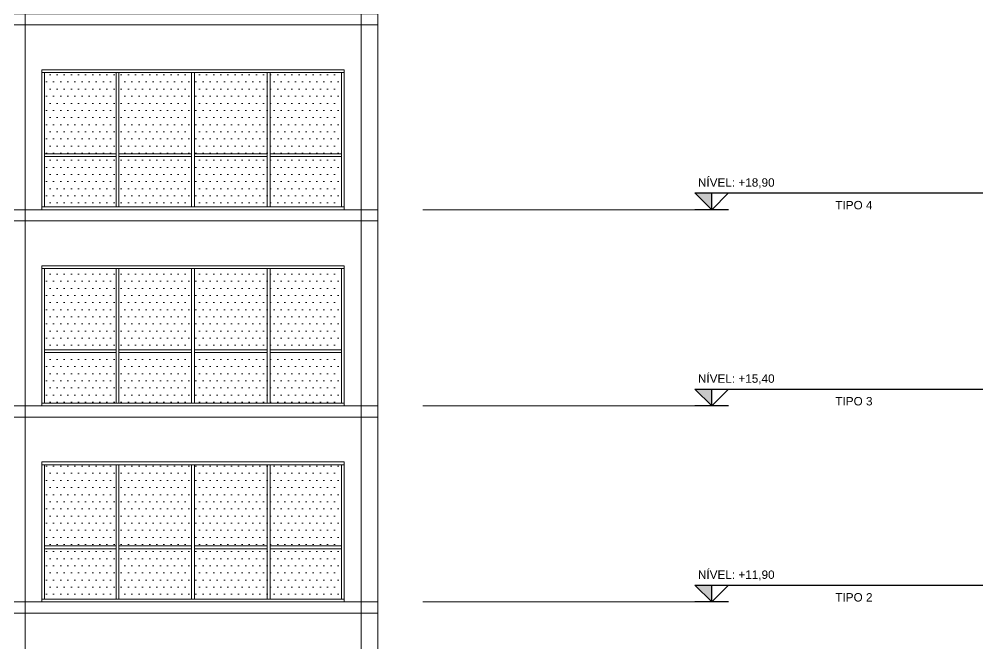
# Model space of a CAD drawing. Header units: millimetres. Extents: x 485872 to 486142, y -52344 to -52207.
# Drawn here: x 486029 to 486046.2, y -52328.12 to -52316.98 of the extents above; entities that cross this region are included whole.
import ezdxf
from ezdxf.enums import TextEntityAlignment as Align

# ---------------------------------------------------------------- set-up
doc = ezdxf.new("R2010")
doc.units = ezdxf.units.MM
doc.header["$LTSCALE"] = 15
doc.linetypes.add('DASHDOTX2', pattern=[50.8, 25.4, -12.7, 0, -12.7])
doc.layers.add('Text', color=3, linetype='Continuous')
doc.styles.add('DM-TXT-100', font='arial.ttf', dxfattribs={"height": 0.2})
doc.styles.add('PADRAO', font='arial.ttf', dxfattribs={"height": 0.1})
pattern_1 = [(0, (485420.08053, -52290.53726), (0.0635, 0.127), [0, -0.127])]

# ---------------------------------------------------------------- blocks, each defined once
blk = doc.blocks.new('SIMBOLO NIVEL CORTE')
blk.add_hatch(color=1).paths.add_polyline_path([(0.3, 0.3), (0, 0.3), (0, 0)])
at = {"color": 1}
for p, q in [((0.301, 0.3), (-4.838, 0.3)), ((0, 0), (0, 0.3)), ((-0.301, 0), (0.301, 0))]:
    blk.add_line(p, q, dxfattribs=at)
blk.add_lwpolyline([(-0.3, 0.3), (0, 0), (0.3, 0.3)], dxfattribs=at)
at = {"layer": 'Text'}
for tag, p, height, style in [('PAVIMENTOXX', (-4.838, 0.412), 0.22, 'PADRAO'), ('PAVIMENTOXXXXX', (-4.838, 0.008), 0.18, 'DM-TXT-100')]:
    blk.add_attdef(tag, p, '', height=height, dxfattribs=dict(at, style=style))
at = {"layer": 'Text', "style": 'DM-TXT-100'}
blk.add_attdef('NIVELXXXXX', text='', height=0.18, dxfattribs=at).set_placement((0.246, 0.412), align=Align.RIGHT)

msp = doc.modelspace()

# ---------------------------------------------------------------- hatches: boundary and pattern name
at = {"linetype": 'Continuous', "lineweight": 13}
h = msp.add_hatch(dxfattribs=at)
h.set_pattern_fill('DOTS', color=153, scale=0.08)
h.set_pattern_definition(pattern_1)
h.paths.add_polyline_path([(486033.481, -52319.427), (486034.756, -52319.427), (486034.756, -52320.327), (486033.481, -52320.327)])
h.paths.add_polyline_path([(486029.456, -52319.427), (486030.731, -52319.427), (486030.731, -52320.327), (486029.456, -52320.327)])
h.paths.add_polyline_path([(486030.781, -52319.427), (486032.081, -52319.427), (486032.081, -52320.327), (486030.781, -52320.327)])
h.paths.add_polyline_path([(486032.131, -52319.427), (486033.431, -52319.427), (486033.431, -52320.327), (486032.131, -52320.327)])
h.paths.add_polyline_path([(486030.781, -52317.927), (486032.081, -52317.927), (486032.081, -52319.377), (486030.781, -52319.377)])
h.paths.add_polyline_path([(486033.481, -52317.927), (486034.756, -52317.927), (486034.756, -52319.377), (486033.481, -52319.377)])
h.paths.add_polyline_path([(486032.131, -52317.927), (486033.431, -52317.927), (486033.431, -52319.377), (486032.131, -52319.377)])
h.paths.add_polyline_path([(486029.456, -52317.927), (486030.731, -52317.927), (486030.731, -52319.377), (486029.456, -52319.377)])
h = msp.add_hatch(dxfattribs=at)
h.set_pattern_fill('DOTS', color=153, scale=0.08)
h.set_pattern_definition(pattern_1)
h.paths.add_polyline_path([(486033.481, -52322.927), (486034.756, -52322.927), (486034.756, -52323.827), (486033.481, -52323.827)])
h.paths.add_polyline_path([(486029.456, -52322.927), (486030.731, -52322.927), (486030.731, -52323.827), (486029.456, -52323.827)])
h.paths.add_polyline_path([(486030.781, -52322.927), (486032.081, -52322.927), (486032.081, -52323.827), (486030.781, -52323.827)])
h.paths.add_polyline_path([(486032.131, -52322.927), (486033.431, -52322.927), (486033.431, -52323.827), (486032.131, -52323.827)])
h.paths.add_polyline_path([(486030.781, -52321.427), (486032.081, -52321.427), (486032.081, -52322.877), (486030.781, -52322.877)])
h.paths.add_polyline_path([(486033.481, -52321.427), (486034.756, -52321.427), (486034.756, -52322.877), (486033.481, -52322.877)])
h.paths.add_polyline_path([(486032.131, -52321.427), (486033.431, -52321.427), (486033.431, -52322.877), (486032.131, -52322.877)])
h.paths.add_polyline_path([(486029.456, -52321.427), (486030.731, -52321.427), (486030.731, -52322.877), (486029.456, -52322.877)])
h = msp.add_hatch(dxfattribs=at)
h.set_pattern_fill('DOTS', color=153, scale=0.08)
h.set_pattern_definition(pattern_1)
h.paths.add_polyline_path([(486033.481, -52326.427), (486034.756, -52326.427), (486034.756, -52327.327), (486033.481, -52327.327)])
h.paths.add_polyline_path([(486029.456, -52326.427), (486030.731, -52326.427), (486030.731, -52327.327), (486029.456, -52327.327)])
h.paths.add_polyline_path([(486030.781, -52326.427), (486032.081, -52326.427), (486032.081, -52327.327), (486030.781, -52327.327)])
h.paths.add_polyline_path([(486032.131, -52326.427), (486033.431, -52326.427), (486033.431, -52327.327), (486032.131, -52327.327)])
h.paths.add_polyline_path([(486030.781, -52324.927), (486032.081, -52324.927), (486032.081, -52326.377), (486030.781, -52326.377)])
h.paths.add_polyline_path([(486033.481, -52324.927), (486034.756, -52324.927), (486034.756, -52326.377), (486033.481, -52326.377)])
h.paths.add_polyline_path([(486032.131, -52324.927), (486033.431, -52324.927), (486033.431, -52326.377), (486032.131, -52326.377)])
h.paths.add_polyline_path([(486029.456, -52324.927), (486030.731, -52324.927), (486030.731, -52326.377), (486029.456, -52326.377)])

# ---------------------------------------------------------------- linework, layer by layer
for p, q in [((486035.406, -52331.097), (486035.406, -52295.877)), ((486035.406, -52320.377), (486035.406, -52317.077)), ((486029.406, -52320.377), (486029.406, -52317.877)), ((486034.806, -52317.877), (486029.406, -52317.877)), ((486034.806, -52317.927), (486029.406, -52317.927)), ((486029.456, -52320.327), (486029.456, -52317.927)), ((486030.731, -52320.327), (486030.731, -52317.927)), ((486030.781, -52320.327), (486030.781, -52317.927)), ((486032.081, -52320.327), (486032.081, -52317.927)), ((486032.131, -52320.327), (486032.131, -52317.927)), ((486033.431, -52320.327), (486033.431, -52317.927)), ((486033.481, -52320.327), (486033.481, -52317.927)), ((486034.756, -52320.327), (486034.756, -52317.927)), ((486034.806, -52320.377), (486034.806, -52317.877)), ((486030.731, -52319.377), (486029.456, -52319.377)), ((486030.731, -52319.427), (486029.456, -52319.427)), ((486032.081, -52319.377), (486030.781, -52319.377)), ((486032.081, -52319.427), (486030.781, -52319.427)), ((486033.431, -52319.377), (486032.131, -52319.377)), ((486033.431, -52319.427), (486032.131, -52319.427)), ((486034.756, -52319.377), (486033.481, -52319.377)), ((486034.756, -52319.427), (486033.481, -52319.427)), ((486034.806, -52320.327), (486029.406, -52320.327)), ((486035.406, -52323.877), (486035.406, -52320.577)), ((486029.406, -52323.877), (486029.406, -52321.377)), ((486034.806, -52321.377), (486029.406, -52321.377)), ((486034.806, -52323.877), (486034.806, -52321.377)), ((486034.806, -52321.427), (486029.406, -52321.427)), ((486029.456, -52323.827), (486029.456, -52321.427)), ((486030.731, -52323.827), (486030.731, -52321.427)), ((486030.781, -52323.827), (486030.781, -52321.427)), ((486032.081, -52323.827), (486032.081, -52321.427)), ((486032.131, -52323.827), (486032.131, -52321.427)), ((486033.431, -52323.827), (486033.431, -52321.427)), ((486033.481, -52323.827), (486033.481, -52321.427)), ((486034.756, -52323.827), (486034.756, -52321.427)), ((486030.731, -52322.877), (486029.456, -52322.877)), ((486030.731, -52322.927), (486029.456, -52322.927)), ((486032.081, -52322.877), (486030.781, -52322.877)), ((486032.081, -52322.927), (486030.781, -52322.927)), ((486033.431, -52322.877), (486032.131, -52322.877)), ((486033.431, -52322.927), (486032.131, -52322.927)), ((486034.756, -52322.877), (486033.481, -52322.877)), ((486034.756, -52322.927), (486033.481, -52322.927)), ((486034.806, -52323.827), (486029.406, -52323.827)), ((486035.406, -52327.377), (486035.406, -52324.077)), ((486029.406, -52327.377), (486029.406, -52324.877)), ((486034.806, -52324.877), (486029.406, -52324.877)), ((486034.806, -52324.927), (486029.406, -52324.927)), ((486029.456, -52327.327), (486029.456, -52324.927)), ((486030.731, -52327.327), (486030.731, -52324.927)), ((486030.781, -52327.327), (486030.781, -52324.927)), ((486032.081, -52327.327), (486032.081, -52324.927)), ((486032.131, -52327.327), (486032.131, -52324.927)), ((486033.431, -52327.327), (486033.431, -52324.927)), ((486033.481, -52327.327), (486033.481, -52324.927)), ((486034.756, -52327.327), (486034.756, -52324.927)), ((486034.806, -52327.377), (486034.806, -52324.877)), ((486030.731, -52326.377), (486029.456, -52326.377)), ((486032.081, -52326.377), (486030.781, -52326.377)), ((486033.431, -52326.377), (486032.131, -52326.377)), ((486034.756, -52326.377), (486033.481, -52326.377)), ((486030.731, -52326.427), (486029.456, -52326.427)), ((486032.081, -52326.427), (486030.781, -52326.427)), ((486033.431, -52326.427), (486032.131, -52326.427)), ((486034.756, -52326.427), (486033.481, -52326.427)), ((486034.806, -52327.327), (486029.406, -52327.327)), ((486035.406, -52330.877), (486035.406, -52327.577))]:
    msp.add_line(p, q, dxfattribs=at)
at = {"color": 6, "linetype": 'DASHDOTX2', "lineweight": 13}
for p, q in [((486029.106, -52306.377), (486029.106, -52331.077)), ((486035.106, -52306.377), (486035.106, -52331.077))]:
    msp.add_line(p, q, dxfattribs=at)
at = {"linetype": 'Continuous', "lineweight": 9}
for points in [[(486035.406, -52317.077), (486023.026, -52317.077), (486023.026, -52316.877), (486035.406, -52316.877)], [(486035.406, -52320.577), (486023.026, -52320.577), (486023.026, -52320.377), (486035.406, -52320.377)], [(486035.406, -52324.077), (486023.026, -52324.077), (486023.026, -52323.877), (486035.406, -52323.877)], [(486035.406, -52327.577), (486023.026, -52327.577), (486023.026, -52327.377), (486035.406, -52327.377)]]:
    msp.add_lwpolyline(points, dxfattribs=at)
at = {"linetype": 'Continuous', "lineweight": 13}
for points in [[(486041.064, -52320.377), (486036.206, -52320.377)], [(486041.064, -52323.877), (486036.206, -52323.877)], [(486041.064, -52327.377), (486036.206, -52327.377)]]:
    msp.add_lwpolyline(points, dxfattribs=at)

# ---------------------------------------------------------------- block references
at = {"layer": 'Text', "linetype": 'Continuous', "lineweight": 13}
ref = msp.add_blockref('SIMBOLO NIVEL CORTE', (486041.364, -52320.377), dxfattribs=dict(at, xscale=-1))
ref.add_attrib('NIVELXXXXX', 'NÍVEL: +18,90', dxfattribs={"layer": '0', "height": 0.15, "style": 'DM-TXT-100'}).set_placement((486042.487, -52319.965), align=Align.RIGHT)
ref.add_attrib('PAVIMENTOXXXXX', 'TIPO 4', (486043.571, -52320.369), dxfattribs={"layer": '0', "height": 0.15, "style": 'DM-TXT-100'})
ref = msp.add_blockref('SIMBOLO NIVEL CORTE', (486041.364, -52323.877), dxfattribs=dict(at, xscale=-1))
ref.add_attrib('NIVELXXXXX', 'NÍVEL: +15,40', dxfattribs={"layer": '0', "height": 0.15, "style": 'DM-TXT-100'}).set_placement((486042.487, -52323.465), align=Align.RIGHT)
ref.add_attrib('PAVIMENTOXXXXX', 'TIPO 3', (486043.571, -52323.869), dxfattribs={"layer": '0', "height": 0.15, "style": 'DM-TXT-100'})
ref = msp.add_blockref('SIMBOLO NIVEL CORTE', (486041.364, -52327.377), dxfattribs=dict(at, xscale=-1))
ref.add_attrib('NIVELXXXXX', 'NÍVEL: +11,90', dxfattribs={"layer": '0', "height": 0.15, "style": 'DM-TXT-100'}).set_placement((486042.487, -52326.965), align=Align.RIGHT)
ref.add_attrib('PAVIMENTOXXXXX', 'TIPO 2', (486043.571, -52327.369), dxfattribs={"layer": '0', "height": 0.15, "style": 'DM-TXT-100'})

doc.saveas('drawing.dxf')
